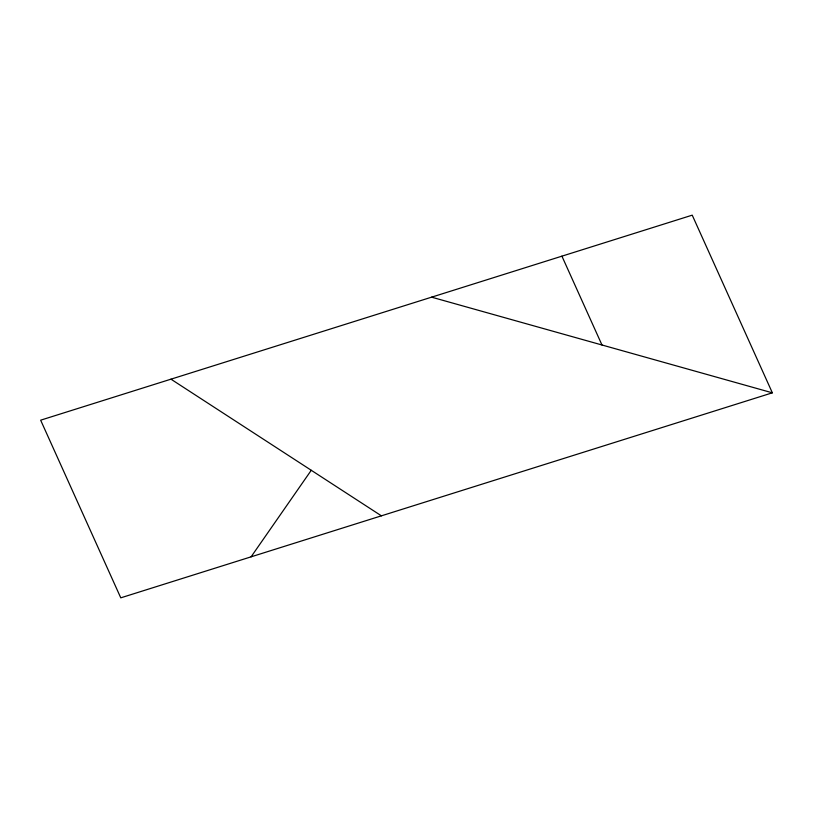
<?xml version="1.0" encoding="UTF-8"?>
<svg xmlns="http://www.w3.org/2000/svg" width="813" height="813" viewBox="0 0 813 813"><rect width="100%" height="100%" fill="white"/><g stroke="black" fill="none" stroke-linecap="round" stroke-linejoin="round"><path stroke-width="1.22" d="M251.085 556.844L311.257 470.28M772.35 392.821L120.771 597.84L40.65 420.179L692.229 215.16L772.35 392.821L431.591 297.162M170.964 379.173L381.409 515.838M561.915 256.156L601.976 344.997"/></g></svg>
